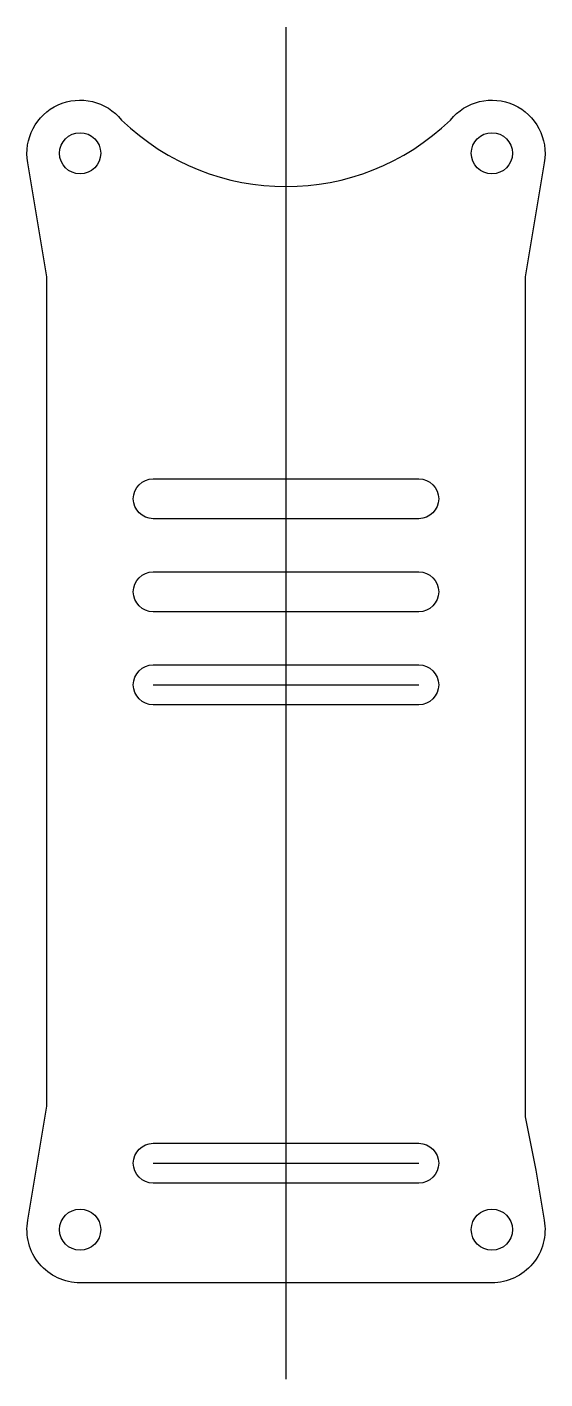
# Model space of a CAD drawing. Header units: millimetres. Extents: x -20 to 20, y -52 to 50.
import ezdxf

# ---------------------------------------------------------------- set-up
doc = ezdxf.new("R2010")
doc.units = ezdxf.units.MM
doc.layers.get('0').update_dxf_attribs({"linetype": 'CONTINUOUS'})

msp = doc.modelspace()

# ---------------------------------------------------------------- linework, layer by layer
for p, q in [((0, 50), (0, -51.74)), ((-10, 0.5), (10, 0.5)), ((-10, -35.5), (10, -35.5))]:
    msp.add_line(p, q)
for points in [[(-18, 3), (-18, 8), (-18, 8.8), (-18, 31.2), (-18.81, 36.03), (-19.44, 39.79, -0.777811), (-12.38, 43, 0.403959), (12.38, 43, -0.777811), (19.44, 39.79), (18.81, 36.03), (18, 31.2), (18, 8.8), (18, 8), (18, 3), (18, -3), (18, -8), (18, -8.8), (18, -32), (18.81, -36.03), (19.44, -39.79, -0.4673), (15.5, -44.5), (-15.5, -44.5, -0.4673), (-19.44, -39.79), (-18.81, -36.03), (-18, -31.2), (-18, -8), (-18, -3)], [(-10, 13, -1), (-10, 16), (10, 16, -1), (10, 13)], [(-10, 6, -1), (-10, 9), (10, 9, -1), (10, 6)], [(-10, 2), (10, 2, -1), (10, -1), (-10, -1, -1)], [(10, -37), (-10, -37, -1), (-10, -34), (10, -34, -1)]]:
    msp.add_lwpolyline(points, format="xyb", close=True)
for centre in [(-15.5, 40.5), (15.5, 40.5), (-15.5, -40.5), (15.5, -40.5)]:
    msp.add_circle(centre, 1.55)

doc.saveas('drawing.dxf')
